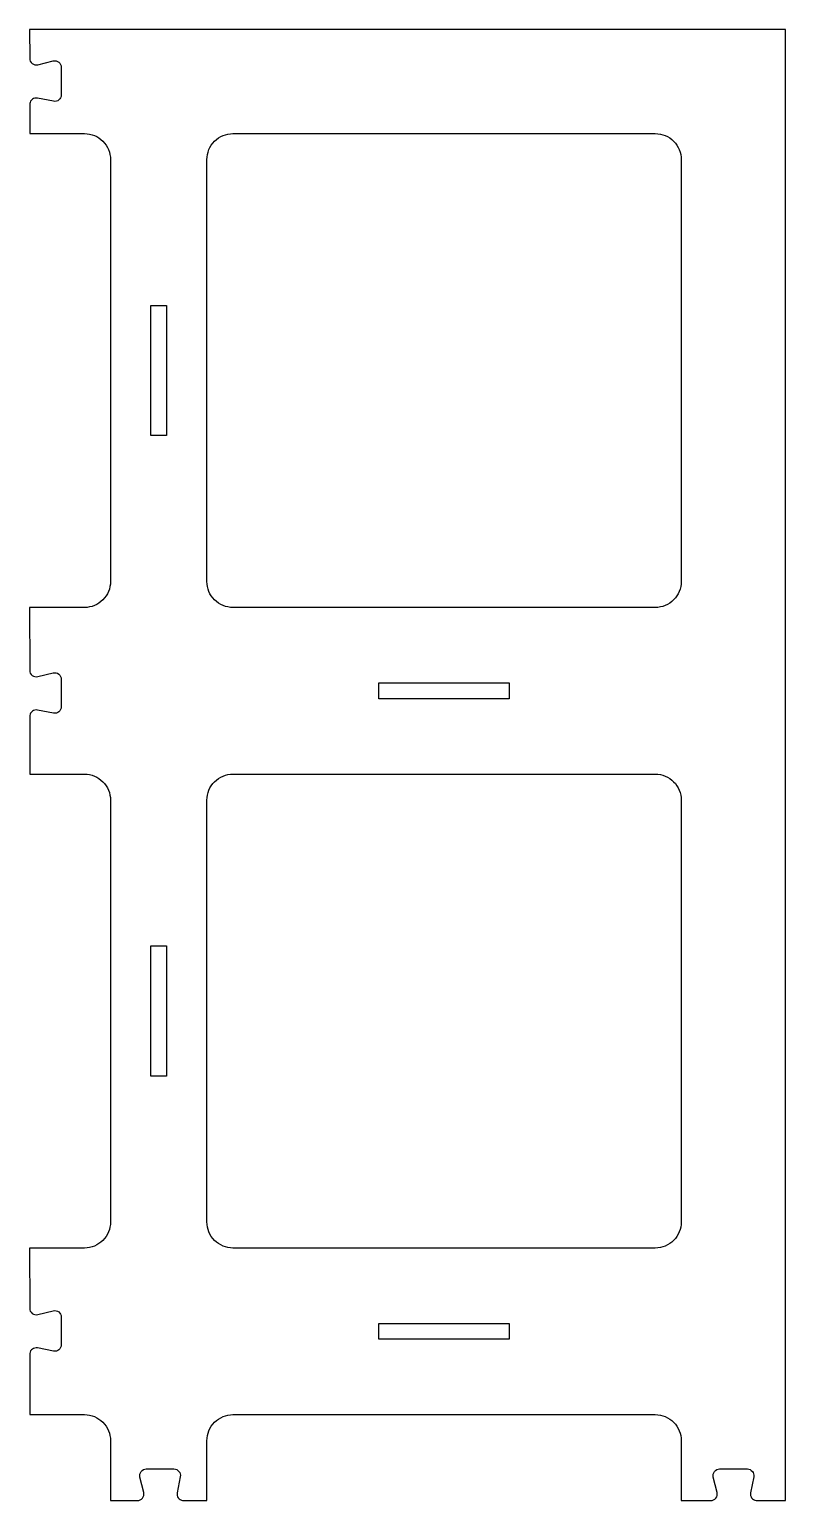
# Model space of a CAD drawing. Header units: millimetres. Extents: x 710 to 1000, y -565 to 0.
import ezdxf

# ---------------------------------------------------------------- set-up
doc = ezdxf.new("R2010")
doc.units = ezdxf.units.MM
doc.layers.get('0').update_dxf_attribs({"linetype": 'CONTINUOUS'})

msp = doc.modelspace()

# ---------------------------------------------------------------- linework, layer by layer
for points in [[(988.69, -564.98), (1000, -564.98), (1000, 0), (709.95, 0), (709.99, -11.13, 0.484698), (713.08, -13.56), (719.03, -12.11, -0.485832), (722.12, -14.54), (722.12, -25.15, -0.471996), (719.14, -27.61), (712.96, -26.4, 0.430167), (710.01, -28.5), (710, -40), (731, -40, -0.414214), (741, -50), (741, -212, -0.414214), (731, -222), (709.91, -222), (709.99, -246.13, 0.484698), (713.08, -248.56), (719.03, -247.11, -0.485832), (722.12, -249.54), (722.12, -260.15, -0.471996), (719.14, -262.61), (712.96, -261.4, 0.430167), (710.01, -263.5), (710, -286), (731, -286, -0.414214), (741, -296), (741, -458, -0.414214), (731, -468), (709.91, -468), (709.99, -491.13, 0.484698), (713.08, -493.56), (719.03, -492.11, -0.485832), (722.12, -494.54), (722.12, -505.15, -0.471996), (719.14, -507.61), (712.96, -506.4, 0.430167), (710.01, -508.5), (710, -532), (731, -532, -0.414214), (741, -542), (741, -565), (751.31, -564.99, 0.485638), (753.74, -561.9), (752.29, -555.95, -0.485832), (754.72, -552.86), (765.34, -552.86, -0.471996), (767.79, -555.84), (766.58, -562.02, 0.430167), (768.69, -564.98), (778, -564.98), (778, -542, -0.414214), (788, -532), (950, -532, -0.414214), (960, -542), (960, -565), (971.31, -564.99, 0.485638), (973.74, -561.9), (972.29, -555.95, -0.485832), (974.72, -552.86), (985.34, -552.86, -0.471996), (987.79, -555.84), (986.58, -562.02, 0.430167)], [(788, -40), (950, -40, -0.414214), (960, -50), (960, -212, -0.414214), (950, -222), (788, -222, -0.414214), (778, -212), (778, -50, -0.414214)], [(788, -286), (950, -286, -0.414214), (960, -296), (960, -458, -0.414214), (950, -468), (788, -468, -0.414214), (778, -458), (778, -296, -0.414214)]]:
    msp.add_lwpolyline(points, format="xyb", close=True)
for points in [[(756.45, -106), (762.55, -106), (762.55, -156), (756.45, -156)], [(844, -257.05), (844, -250.95), (894, -250.95), (894, -257.05)], [(756.45, -352), (762.55, -352), (762.55, -402), (756.45, -402)], [(844, -503.05), (844, -496.95), (894, -496.95), (894, -503.05)]]:
    msp.add_lwpolyline(points, close=True)

doc.saveas('drawing.dxf')
